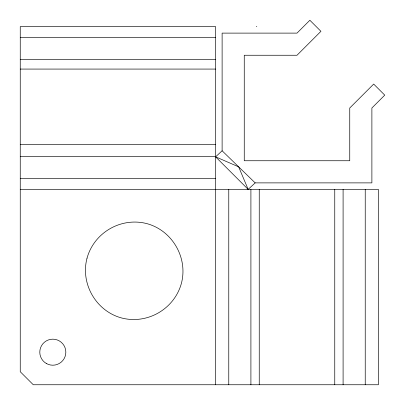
<?xml version="1.0" encoding="UTF-8"?>
<svg xmlns="http://www.w3.org/2000/svg" width="405" height="405" viewBox="0 0 405 405"><rect width="100%" height="100%" fill="white"/><g stroke="black" fill="none" stroke-linecap="round" stroke-linejoin="round"><path stroke-width="0.61" d="M215.607 156.836L222.117 150.781L222.117 33.114L297.002 33.114L309.865 20.25L320.932 31.322L297.002 55.252L244.256 55.252L244.256 160.744L349.748 160.744L349.748 107.998L373.678 84.068L384.75 95.134L371.886 107.998L371.886 182.883L255.165 182.883L248.164 189.393L215.607 156.836L238.641 166.835L248.164 189.393M256.304 26.598L256.8 26.538M20.25 37.543L215.607 37.543M20.25 59.682L215.607 59.682M20.25 69.073L215.607 69.073M20.25 144.55L215.607 144.55M20.25 156.31L215.607 156.31M20.25 178.453L215.607 178.453M20.25 189.393L378.402 189.393L378.402 384.75L33.276 384.75L20.25 371.724L20.25 26.598L215.607 26.598L215.607 384.75M222.117 150.781L255.165 182.883M365.234 189.393L365.234 384.75M343.096 189.393L343.096 384.75M334.758 189.393L334.758 384.75M259.246 189.393L259.246 384.75M250.908 189.393L250.908 384.75M228.769 189.393L228.769 384.75M87.034 258.152C80.22 283.667 96.066 311.111 121.566 317.966C147.334 324.668 174.302 309.096 181.379 283.434C188.193 257.919 172.348 230.475 146.848 223.621C121.08 216.918 94.112 232.49 87.034 258.152M46.297 363.467A13.026 13.026 0 0 0 65.833 352.193A13.026 13.026 0 0 0 46.297 340.914A13.026 13.026 0 0 0 46.297 363.467"/></g></svg>
